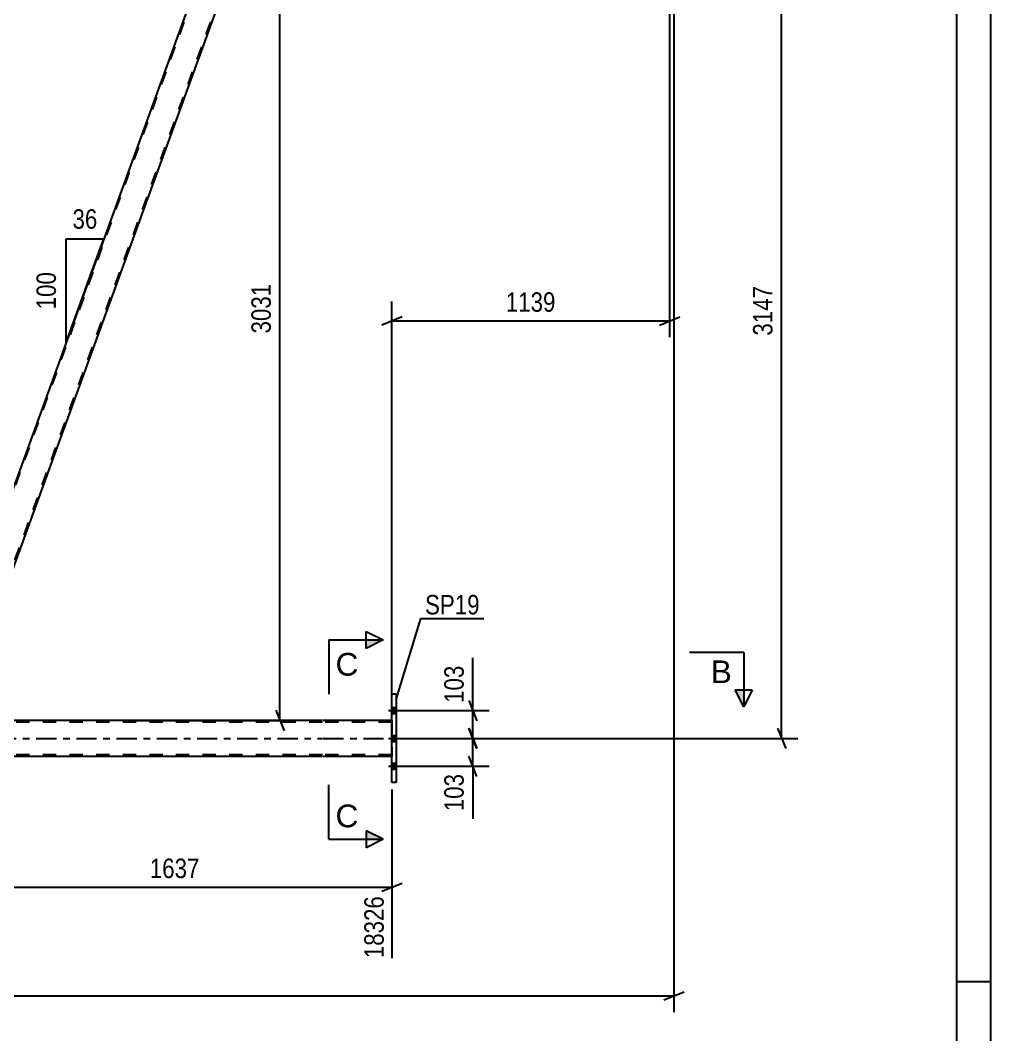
# Model space of a CAD drawing. Header units: millimetres. Extents: x 0 to 841, y 0 to 594.
# Drawn here: x 698.2 to 841, y 290.2 to 439.5 of the extents above; entities that cross this region are included whole.
import ezdxf

# ---------------------------------------------------------------- set-up
doc = ezdxf.new("R2010")
doc.units = ezdxf.units.MM
doc.linetypes.add('DXK_LINE_DOT2', pattern=[3.9198, 1.9599, -1.9599])
doc.linetypes.add('DXK_LINE_DOT3', pattern=[5.9187, 2.979, -0.9799, 0.9799, -0.9799])
doc.styles.add('Arial', font='ARIAL.TTF', dxfattribs={"height": 0.2})
doc.styles.add('Arial Narrow', font='ARIALN.TTF', dxfattribs={"height": 0.2})

# ---------------------------------------------------------------- blocks, each defined once
blk = doc.blocks.new('Unknown-318885039-1133')
at = {"color": 5, "linetype": 'Continuous'}
for p, q in [((841, 0), (841, 594)), ((836, 5), (836, 589)), ((841, 298), (836, 298))]:
    blk.add_line(p, q, dxfattribs=at)
blk = doc.blocks.new('Part-318885039-3878 - 3851')
at = {"color": 7, "linetype": 'DXK_LINE_DOT2'}
for p, q in [((728.95, 457.66), (684.83, 336.44)), ((732.86, 457.66), (688.74, 336.44)), ((685.9, 339.87), (684.66, 336.44)), ((688.91, 336.44), (684.66, 336.44))]:
    blk.add_line(p, q, dxfattribs=at)
at = {"color": 2, "linetype": 'Continuous'}
for p, q in [((728.78, 457.66), (685.9, 339.87)), ((733.04, 457.66), (688.91, 336.44)), ((733.04, 457.66), (728.78, 457.66))]:
    blk.add_line(p, q, dxfattribs=at)
blk = doc.blocks.new('Part-318885039-3944 - 3851')
at = {"color": 7, "linetype": 'DXK_LINE_DOT2'}
for p, q in [((742.64, 336.2), (67.2, 336.2)), ((752.86, 336.2), (742.74, 336.2)), ((752.86, 336.44), (752.86, 331.16)), ((742.64, 331.4), (67.2, 331.4)), ((752.86, 331.4), (742.74, 331.4))]:
    blk.add_line(p, q, dxfattribs=at)
at = {"color": 2, "linetype": 'Continuous'}
for p, q in [((742.64, 336.44), (608.24, 336.44)), ((752.86, 336.44), (742.74, 336.44)), ((742.64, 331.16), (608.24, 331.16)), ((752.86, 331.16), (742.74, 331.16))]:
    blk.add_line(p, q, dxfattribs=at)
at = {"color": 7, "linetype": 'DXK_LINE_DOT3'}
for p, q in [((67.2, 333.8), (742.64, 333.8)), ((742.74, 333.8), (752.86, 333.8))]:
    blk.add_line(p, q, dxfattribs=at)
blk = doc.blocks.new('Bolt-318885039-3960 - 3851')
at = {"linetype": 'Continuous'}
for points in [[(753.5, 337.46), (753.5, 338.34), (752.86, 338.34), (752.86, 337.46)], [(753.5, 337.46), (753.5, 338.34), (752.86, 338.34), (752.86, 337.46)], [(753.5, 337.46), (753.5, 338.34), (752.86, 338.34), (752.86, 337.46)], [(753.5, 333.36), (753.5, 334.24), (752.86, 334.24), (752.86, 333.36)], [(753.5, 333.36), (753.5, 334.24), (752.86, 334.24), (752.86, 333.36)], [(753.5, 329.26), (753.5, 330.14), (752.86, 330.14), (752.86, 329.26)], [(753.5, 329.26), (753.5, 330.14), (752.86, 330.14), (752.86, 329.26)], [(753.5, 329.26), (753.5, 330.14), (752.86, 330.14), (752.86, 329.26)]]:
    blk.add_hatch(color=1, dxfattribs=at).paths.add_polyline_path(points)
at = {"color": 1, "linetype": 'Continuous'}
for p, q in [((752.34, 337.9), (755.66, 337.9)), ((752.34, 337.9), (755.66, 337.9)), ((752.34, 337.9), (755.66, 337.9)), ((752.86, 338.34), (753.5, 338.34)), ((752.86, 338.34), (753.5, 338.34)), ((752.86, 338.34), (753.5, 338.34)), ((752.86, 337.46), (753.5, 337.46)), ((752.86, 337.46), (753.5, 337.46)), ((752.86, 337.46), (753.5, 337.46)), ((752.34, 333.8), (755.66, 333.8)), ((752.34, 333.8), (755.66, 333.8)), ((752.86, 334.24), (753.5, 334.24)), ((752.86, 334.24), (753.5, 334.24)), ((752.86, 333.36), (753.5, 333.36)), ((752.86, 333.36), (753.5, 333.36)), ((752.86, 330.14), (753.5, 330.14)), ((752.86, 330.14), (753.5, 330.14)), ((752.86, 330.14), (753.5, 330.14)), ((752.34, 329.7), (755.66, 329.7)), ((752.34, 329.7), (755.66, 329.7)), ((752.34, 329.7), (755.66, 329.7)), ((752.86, 329.26), (753.5, 329.26)), ((752.86, 329.26), (753.5, 329.26)), ((752.86, 329.26), (753.5, 329.26))]:
    blk.add_line(p, q, dxfattribs=at)
blk = doc.blocks.new('Part-318885039-4178 - 3851')
at = {"color": 2, "linetype": 'Continuous'}
for p, q in [((753.5, 340.3), (752.86, 340.3)), ((752.86, 327.3), (752.86, 340.3)), ((753.5, 340.3), (753.5, 327.3)), ((753.5, 327.3), (752.86, 327.3))]:
    blk.add_line(p, q, dxfattribs=at)
blk = doc.blocks.new('StraightDimension-318885039-5021 - 3851')
at = {"color": 7, "linetype": 'Continuous'}
for p, q in [((736.99, 456.16), (735.79, 459.16)), ((740.14, 457.66), (733.54, 457.66)), ((736.39, 336.44), (736.39, 457.66)), ((735.79, 337.94), (736.99, 334.94)), ((713.89, 336.44), (738.79, 336.44))]:
    blk.add_line(p, q, dxfattribs=at)
at = {"color": 0}
blk.add_wipeout([(735.64, 401.31), (731.44, 401.31), (731.44, 392.8), (735.64, 392.8)], dxfattribs=at)
at = {"color": 3, "style": 'Arial Narrow'}
blk.add_text('3031', height=2.863, rotation=90.0002, dxfattribs=at).set_placement((735.04, 393.4))
blk = doc.blocks.new('StraightDimension-318885039-5120 - 3851')
at = {"color": 7, "linetype": 'Continuous'}
for p, q in [((764.18, 335.3), (765.38, 332.3)), ((754.5, 333.8), (767.18, 333.8)), ((764.78, 329.7), (764.78, 333.8)), ((765.38, 328.2), (764.18, 331.2)), ((754.5, 329.7), (767.18, 329.7)), ((764.78, 329.7), (764.78, 321.97)), ((764.78, 329.7), (764.78, 321.97))]:
    blk.add_line(p, q, dxfattribs=at)
at = {"color": 0}
blk.add_wipeout([(764.03, 329.18), (759.83, 329.18), (759.83, 322.49), (764.03, 322.49)], dxfattribs=at)
at = {"color": 3, "style": 'Arial Narrow'}
blk.add_text('103', height=2.863, rotation=90.0002, dxfattribs=at).set_placement((763.43, 323.09))
blk = doc.blocks.new('StraightDimension-318885039-5032 - 3851')
at = {"color": 7, "linetype": 'Continuous'}
for p, q in [((810.83, 458.16), (809.63, 461.16)), ((795.37, 459.66), (812.63, 459.66)), ((810.23, 333.8), (810.23, 459.66)), ((809.63, 335.3), (810.83, 332.3)), ((754.5, 333.8), (812.63, 333.8))]:
    blk.add_line(p, q, dxfattribs=at)
at = {"color": 0}
blk.add_wipeout([(809.48, 400.99), (805.28, 400.99), (805.28, 392.48), (809.48, 392.48)], dxfattribs=at)
at = {"color": 3, "style": 'Arial Narrow'}
blk.add_text('3147', height=2.863, rotation=90.0002, dxfattribs=at).set_placement((808.88, 393.08))
blk = doc.blocks.new('StraightDimension-318885039-5112 - 3851')
at = {"color": 7, "linetype": 'Continuous'}
for p, q in [((764.78, 337.9), (764.78, 345.64)), ((764.78, 337.9), (764.78, 345.64)), ((764.18, 339.4), (765.38, 336.4)), ((754.5, 337.9), (767.18, 337.9)), ((764.78, 333.8), (764.78, 337.9)), ((765.38, 332.3), (764.18, 335.3)), ((754.5, 333.8), (767.18, 333.8))]:
    blk.add_line(p, q, dxfattribs=at)
at = {"color": 0}
blk.add_wipeout([(764.03, 345.11), (759.83, 345.11), (759.83, 338.43), (764.03, 338.43)], dxfattribs=at)
at = {"color": 3, "style": 'Arial Narrow'}
blk.add_text('103', height=2.863, rotation=90.0002, dxfattribs=at).set_placement((763.43, 339.03))
blk = doc.blocks.new('AngleDimension-318885039-5404 - 3851')
at = {"color": 7, "linetype": 'Continuous'}
for p, q in [((704.91, 407.31), (710.45, 407.31)), ((704.91, 392.08), (710.45, 407.31)), ((704.91, 392.08), (704.91, 407.31)), ((707.73, 399.83), (710.45, 407.31))]:
    blk.add_line(p, q, dxfattribs=at)
at = {"color": 0}
for points in [[(710.11, 408.21), (710.11, 412.41), (705.25, 412.41), (705.25, 408.21)], [(704.01, 403.04), (699.81, 403.04), (699.81, 396.35), (704.01, 396.35)]]:
    blk.add_wipeout(points, dxfattribs=at)
at = {"color": 3, "style": 'Arial Narrow'}
blk.add_text('36', height=2.863, dxfattribs=at).set_placement((705.85, 408.81))
blk.add_text('100', height=2.863, rotation=90.0002, dxfattribs=at).set_placement((703.41, 396.95))
blk = doc.blocks.new('StraightDimension-318885039-4706 - 3851')
at = {"color": 7, "linetype": 'Continuous'}
for p, q in [((794.37, 452.16), (794.37, 293.52)), ((56.34, 295.92), (794.37, 295.92)), ((792.87, 295.32), (795.87, 296.52))]:
    blk.add_line(p, q, dxfattribs=at)
blk = doc.blocks.new('StraightDimension-318885039-4727 - 3851')
at = {"color": 7, "linetype": 'Continuous'}
for p, q in [((688.91, 335.44), (688.91, 301.46)), ((752.86, 326.3), (752.86, 301.46)), ((690.41, 312.5), (687.41, 311.3)), ((751.36, 311.3), (754.36, 312.5)), ((688.91, 311.9), (752.86, 311.9))]:
    blk.add_line(p, q, dxfattribs=at)
at = {"color": 0}
blk.add_wipeout([(725.14, 312.65), (725.14, 316.85), (716.63, 316.85), (716.63, 312.65)], dxfattribs=at)
at = {"color": 3, "style": 'Arial Narrow'}
blk.add_text('1637', height=2.863, dxfattribs=at).set_placement((717.23, 313.25))
at = {"color": 0, "linetype": 'Continuous'}
blk.add_wipeout([(752.26, 311.2), (748.06, 311.2), (748.06, 300.86), (752.26, 300.86)], dxfattribs=at)
at = {"color": 3, "linetype": 'Continuous', "style": 'Arial Narrow'}
blk.add_text('18326', height=2.863, rotation=90.0002, dxfattribs=at).set_placement((751.66, 301.46))
blk = doc.blocks.new('StraightDimension-318885039-5042 - 3851')
at = {"color": 7, "linetype": 'Continuous'}
for p, q in [((793.73, 456.66), (793.73, 392.84)), ((752.86, 337.44), (752.86, 398.09)), ((754.36, 395.84), (751.36, 394.64)), ((792.23, 394.64), (795.23, 395.84)), ((752.86, 395.24), (793.73, 395.24))]:
    blk.add_line(p, q, dxfattribs=at)
at = {"color": 0}
blk.add_wipeout([(777.55, 395.99), (777.55, 400.19), (769.03, 400.19), (769.03, 395.99)], dxfattribs=at)
at = {"color": 3, "style": 'Arial Narrow'}
blk.add_text('1139', height=2.863, dxfattribs=at).set_placement((769.63, 396.59))
blk = doc.blocks.new('Mark-318885039-4174 - 3851')
at = {"color": 0}
blk.add_wipeout([(765.78, 352.05), (765.78, 355.05), (757.74, 355.05), (757.74, 352.05)], dxfattribs=at)
blk.add_wipeout([(765.78, 352.05), (765.78, 355.05), (757.74, 355.05), (757.74, 352.05)], dxfattribs=at)
at = {"color": 30, "linetype": 'Continuous'}
for p, q in [((753.49, 339.51), (757.14, 351.45)), ((757.14, 351.45), (766.38, 351.45))]:
    blk.add_line(p, q, dxfattribs=at)
at = {"color": 3, "style": 'Arial Narrow'}
blk.add_text('SP19', height=2.863, dxfattribs=at).set_placement((757.74, 352.05))
blk = doc.blocks.new('SectionMark-318885039-5447 - 3851')
at = {"linetype": 'Continuous'}
for points in [[(749.06, 347.04), (749.06, 348.29), (751.56, 348.29)], [(749.06, 318.97), (749.06, 320.22), (751.56, 318.97)]]:
    blk.add_hatch(color=6, dxfattribs=at).paths.add_polyline_path(points)
at = {"color": 6, "linetype": 'Continuous'}
for p, q in [((749.06, 347.04), (749.06, 349.54)), ((749.06, 349.54), (751.56, 348.29)), ((743.56, 348.29), (743.56, 340.29)), ((743.56, 348.29), (751.56, 348.29)), ((751.56, 348.29), (749.06, 347.04)), ((743.56, 318.97), (743.56, 326.97)), ((751.56, 318.97), (749.06, 320.22)), ((749.06, 320.22), (749.06, 317.72)), ((743.56, 318.97), (751.56, 318.97)), ((751.56, 318.97), (749.06, 317.72))]:
    blk.add_line(p, q, dxfattribs=at)
at = {"color": 0, "linetype": 'Continuous'}
for points in [[(747.93, 343.04), (747.93, 346.54), (744.56, 346.54), (744.56, 343.04)], [(747.93, 320.72), (747.93, 324.22), (744.56, 324.22), (744.56, 320.72)]]:
    blk.add_wipeout(points, dxfattribs=at)
at = {"color": 3, "linetype": 'Continuous', "style": 'Arial'}
for p in [(744.56, 343.04), (744.56, 320.72)]:
    blk.add_text('C', height=3.34, dxfattribs=at).set_placement(p)
blk = doc.blocks.new('SectionMark-318885039-5477 - 3851')
at = {"linetype": 'Continuous'}
blk.add_hatch(color=6, dxfattribs=at).paths.add_polyline_path([(803.4, 340.94), (804.65, 340.94), (804.65, 338.44)])
at = {"color": 6, "linetype": 'Continuous'}
for p, q in [((804.65, 346.44), (796.65, 346.44)), ((804.65, 346.44), (804.65, 338.44)), ((803.4, 340.94), (805.9, 340.94)), ((804.65, 338.44), (803.4, 340.94)), ((805.9, 340.94), (804.65, 338.44))]:
    blk.add_line(p, q, dxfattribs=at)
at = {"color": 0, "linetype": 'Continuous'}
blk.add_wipeout([(802.9, 341.94), (802.9, 345.44), (799.79, 345.44), (799.79, 341.94)], dxfattribs=at)
at = {"color": 3, "linetype": 'Continuous', "style": 'Arial'}
blk.add_text('B', height=3.34, dxfattribs=at).set_placement((799.79, 341.94))

msp = doc.modelspace()

# ---------------------------------------------------------------- block references
for name in ['Unknown-318885039-1133', 'Part-318885039-3878 - 3851', 'Part-318885039-4178 - 3851', 'Bolt-318885039-3960 - 3851', 'Part-318885039-3944 - 3851']:
    msp.add_blockref(name, (0, 0))

# ---------------------------------------------------------------- next in the draw order: block references
for name in ['StraightDimension-318885039-5021 - 3851', 'AngleDimension-318885039-5404 - 3851', 'StraightDimension-318885039-5120 - 3851']:
    msp.add_blockref(name, (0, 0))

# ---------------------------------------------------------------- next in the draw order: block references
msp.add_blockref('StraightDimension-318885039-5032 - 3851', (0, 0))

# ---------------------------------------------------------------- next in the draw order: block references
msp.add_blockref('StraightDimension-318885039-5112 - 3851', (0, 0))

# ---------------------------------------------------------------- next in the draw order: block references
msp.add_blockref('StraightDimension-318885039-4706 - 3851', (0, 0))

# ---------------------------------------------------------------- next in the draw order: block references
for name in ['StraightDimension-318885039-5042 - 3851', 'StraightDimension-318885039-4727 - 3851']:
    msp.add_blockref(name, (0, 0))

# ---------------------------------------------------------------- next in the draw order: block references
for name in ['Mark-318885039-4174 - 3851', 'SectionMark-318885039-5447 - 3851']:
    msp.add_blockref(name, (0, 0))

# ---------------------------------------------------------------- next in the draw order: block references
msp.add_blockref('SectionMark-318885039-5477 - 3851', (0, 0))

doc.saveas('drawing.dxf')
